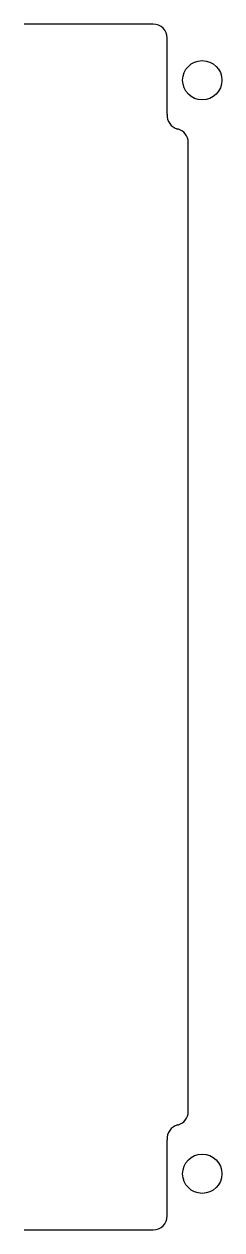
# Model space of a CAD drawing. Header units: millimetres. Extents: x -188 to -180.9, y 5.6 to 48.6.
import ezdxf

# ---------------------------------------------------------------- set-up
doc = ezdxf.new("R2010")
doc.units = ezdxf.units.MM

msp = doc.modelspace()

# ---------------------------------------------------------------- linework, layer by layer
at = {"color": 7, "linetype": 'Continuous', "lineweight": 25}
for p, q in [((-183.4, 48.596), (-188, 48.596)), ((-182.9, 45.387), (-182.9, 48.096)), ((-182.15, 9.866), (-182.15, 44.376)), ((-182.9, 6.146), (-182.9, 8.855)), ((-188, 5.646), (-183.4, 5.646))]:
    msp.add_line(p, q, dxfattribs=at)
for centre in [(-181.65, 46.596), (-181.65, 7.646)]:
    msp.add_circle(centre, 0.7, dxfattribs=at)
for centre, radius, start, end in [((-183.4, 48.096), 0.5, 0, 90), ((-182.4, 45.346), 0.502, 175.2839, 255.5476), ((-182.65, 44.376), 0.5, 0, 75.5476), ((-182.65, 9.866), 0.5, 284.4524, 0), ((-182.4, 8.896), 0.502, 104.4524, 184.7161), ((-183.4, 6.146), 0.5, 270, 360)]:
    msp.add_arc(centre, radius, start, end, dxfattribs=at)

doc.saveas('drawing.dxf')
